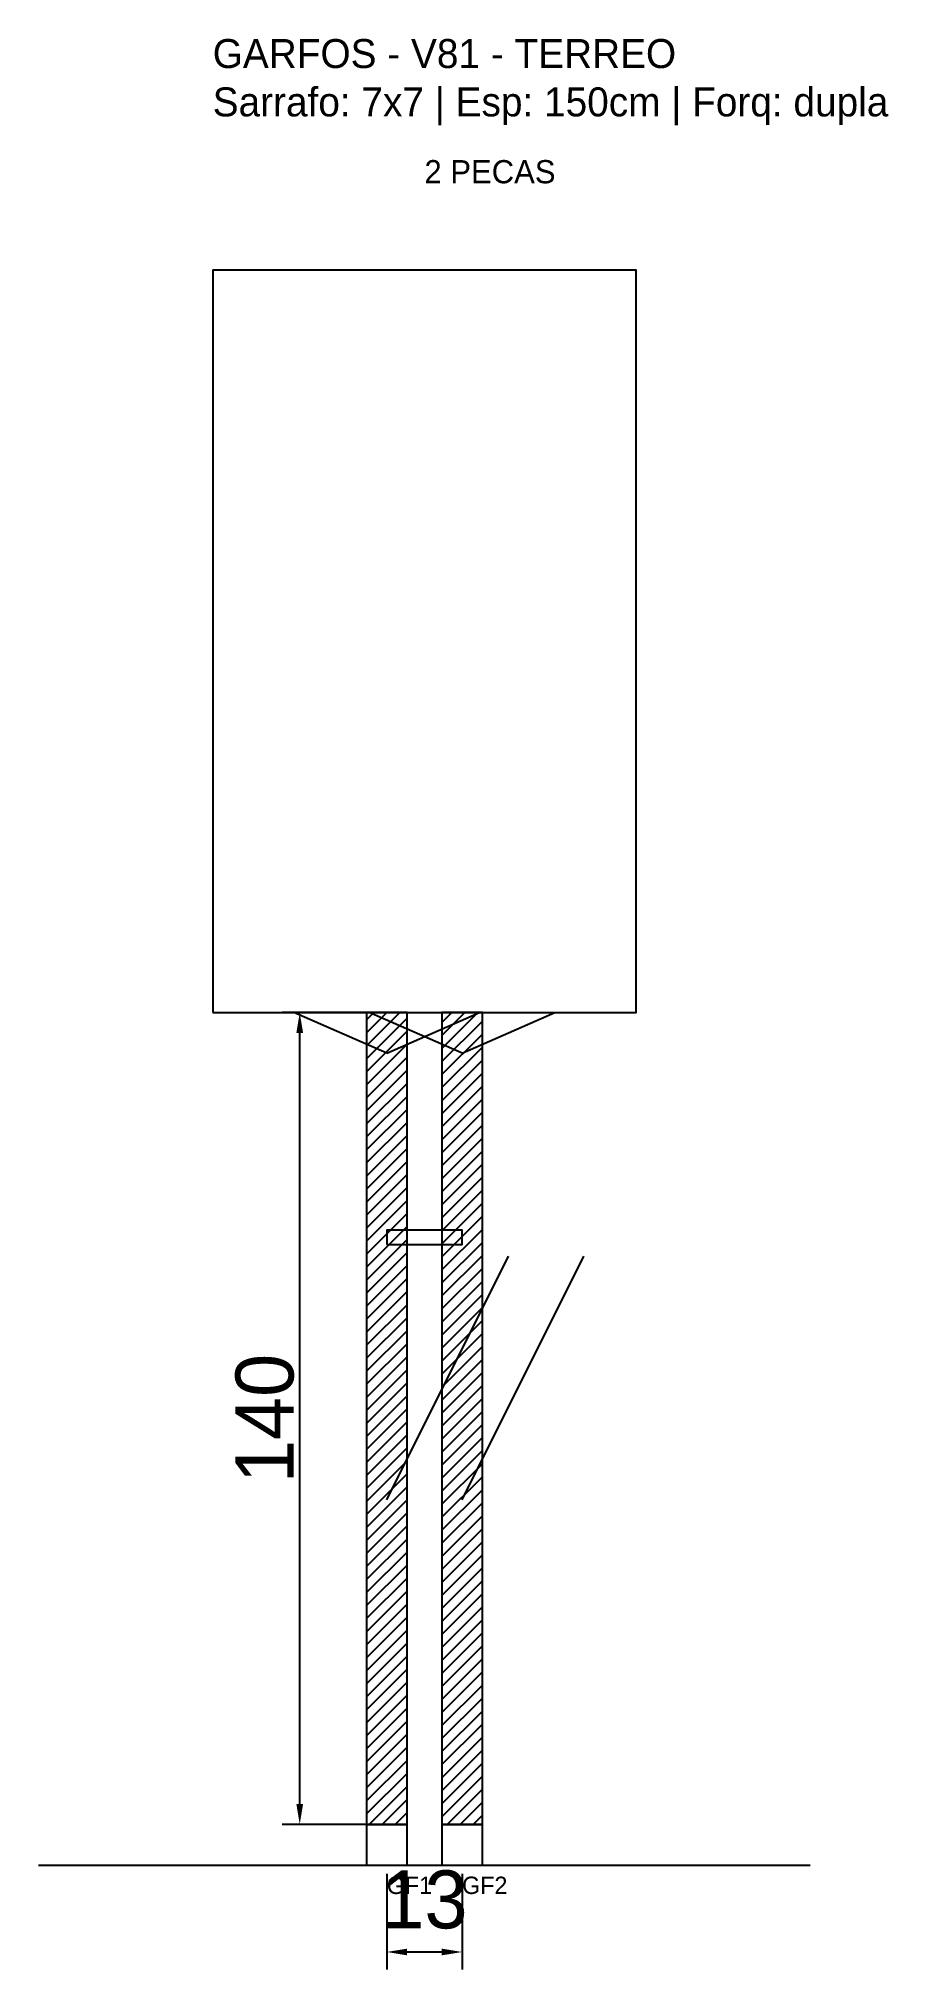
# Model space of a CAD drawing. Header units: metres. Extents: x -30 to 116, y -25 to 308.
import ezdxf

# ---------------------------------------------------------------- set-up
doc = ezdxf.new("R2010")
doc.units = ezdxf.units.M
for name, color, linetype in [('BARRA_ANCORAGEM', 1, 'Continuous'), ('COTA', 241, 'Continuous'), ('GARFOS OK', 3, 'Continuous'), ('NOME DA VIGA', 6, 'Continuous'), ('SARR_7x7', 40, 'Continuous'), ('TIRAS REESCORAMENTO', 252, 'Continuous'), ('VIGAS', 3, 'Continuous')]:
    doc.layers.add(name, color=color, linetype=linetype)
doc.dimstyles.new('EZ DXF', dxfattribs={"dimtxt": 10, "dimasz": 3.5, "dimexe": 3, "dimexo": 1.5, "dimgap": 1, "dimtad": 1, "dimdec": 1, "dimdsep": 46, "dimcen": 2.5, "dimazin": 3, "dimtfac": 1, "dimtmove": 0, "dimatfit": 3})

msp = doc.modelspace()

# ---------------------------------------------------------------- hatches: boundary and pattern name
at = {"layer": 'COTA'}
h = msp.add_hatch(dxfattribs=at)
h.set_pattern_fill('ANSI31', scale=0.5)
h.paths.add_polyline_path([(26.5, 0), (33.5, 0), (33.5, 140), (26.5, 140)])
h = msp.add_hatch(dxfattribs=at)
h.set_pattern_fill('ANSI31', scale=0.5)
h.paths.add_polyline_path([(39.490402, 0), (46.490402, 0), (46.490402, 140), (39.490402, 140)])

# ---------------------------------------------------------------- linework, layer by layer
at = {"layer": 'BARRA_ANCORAGEM'}
for p, q in [((30, 56), (51, 98)), ((42.990402, 56), (63.990402, 98))]:
    msp.add_line(p, q, dxfattribs=at)
at = {"layer": 'GARFOS OK'}
for p, q in [((30, 133), (14, 140)), ((14, 140), (46, 140)), ((42.990402, 133), (26.990402, 140)), ((26.990402, 140), (58.990402, 140)), ((30, 133), (46, 140)), ((42.990402, 133), (58.990402, 140))]:
    msp.add_line(p, q, dxfattribs=at)
at = {"layer": 'GARFOS OK', "linetype": 'CONTINUOUS'}
msp.add_line((-30, -7), (102.990402, -7), dxfattribs=at)
at = {"layer": 'GARFOS OK'}
for points in [[(26.5, 0), (33.5, 0), (33.5, 140), (26.5, 140), (26.5, 0)], [(39.490402, 0), (46.490402, 0), (46.490402, 140), (39.490402, 140), (39.490402, 0)]]:
    msp.add_lwpolyline(points, dxfattribs=at)
at = {"layer": 'SARR_7x7'}
for points in [[(26.5, -7), (33.5, -7), (33.5, 0), (26.5, 0), (26.5, -7)], [(39.490402, -7), (46.490402, -7), (46.490402, 0), (39.490402, 0), (39.490402, -7)]]:
    msp.add_lwpolyline(points, dxfattribs=at)
at = {"layer": 'TIRAS REESCORAMENTO'}
msp.add_lwpolyline([(30, 100), (42.990402, 100), (42.990402, 102.5), (30, 102.5), (30, 100)], dxfattribs=at)
at = {"layer": 'VIGAS'}
msp.add_lwpolyline([(0, 140), (72.990402, 140), (72.990402, 268), (0, 268), (0, 140)], dxfattribs=at)

# ---------------------------------------------------------------- texts
at = {"layer": 'NOME DA VIGA'}
for s, height, p in [('2 PECAS', 4, (36.495201, 283)), ('GF1', 3, (30, -12)), ('GF2', 3, (42.990402, -12))]:
    msp.add_text(s, height=height, dxfattribs=at).set_placement(p)
at = {"layer": 'NOME DA VIGA', "insert": (0, 293), "char_height": 5, "attachment_point": 7}
msp.add_mtext('GARFOS - V81 - TERREO\\PSarrafo: 7x7 | Esp: 150cm | Forq: dupla', dxfattribs=at)

# ---------------------------------------------------------------- dimensions: what is measured, and where the dimension line sits
at = {"layer": 'COTA'}
msp.add_linear_dim(base=(15, 0), p1=(30, 0), p2=(30, 140), angle=90, dimstyle='EZ DXF', dxfattribs=at).render()
msp.add_linear_dim(base=(30, -22), p1=(30, -7), p2=(42.990402, -7), dimstyle='EZ DXF', dxfattribs=at).render()

doc.saveas('drawing.dxf')
